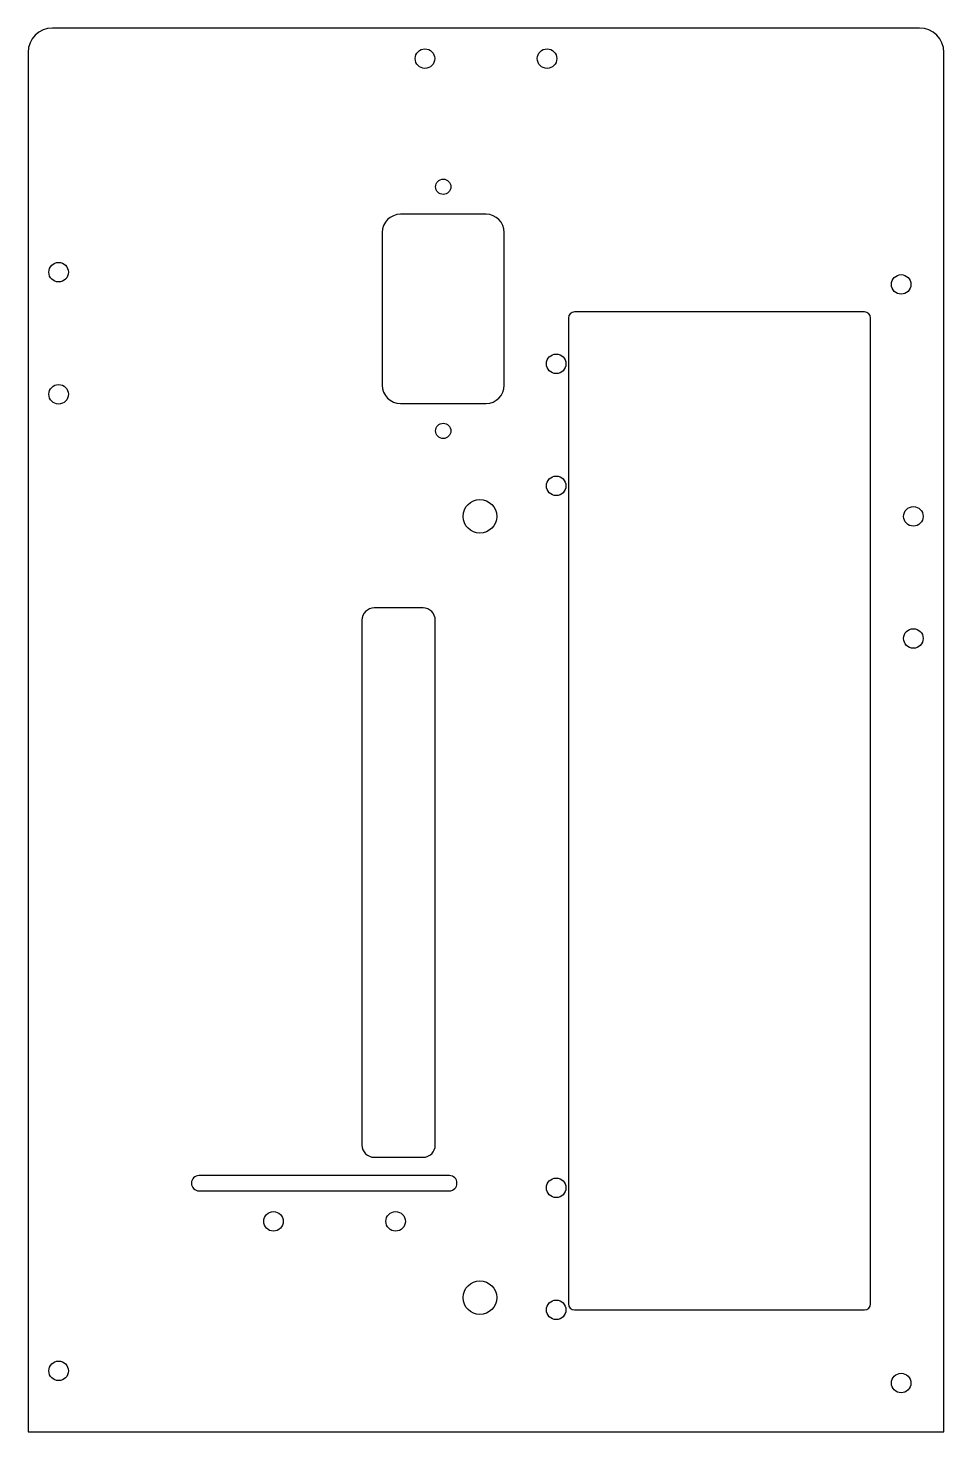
# Model space of a CAD drawing. Header units: millimetres. Extents: x 0 to 150, y 0 to 230.
import ezdxf

# ---------------------------------------------------------------- set-up
doc = ezdxf.new("R2010")
doc.units = ezdxf.units.MM

msp = doc.modelspace()

# ---------------------------------------------------------------- linework, layer by layer
at = {"color": 7, "linetype": 'Continuous', "lineweight": 25}
for p, q in [((146, 230), (4, 230)), ((0, 226), (0, 0)), ((150, 0), (150, 226)), ((75, 199.5), (61, 199.5)), ((58, 196.5), (58, 171.5)), ((78, 171.5), (78, 196.5)), ((88.5, 182.5), (88.5, 21)), ((137, 183.5), (89.5, 183.5)), ((138, 21), (138, 182.5)), ((61, 168.5), (75, 168.5)), ((64.69, 135), (56.69, 135)), ((54.69, 133), (54.69, 47)), ((66.69, 47), (66.69, 133)), ((56.69, 45), (64.69, 45)), ((69, 42), (28, 42)), ((28, 39.5), (69, 39.5)), ((89.5, 20), (137, 20)), ((0, 0), (150, 0))]:
    msp.add_line(p, q, dxfattribs=at)
for centre, radius in [((65, 225), 1.6), ((85, 225), 1.6), ((68, 204), 1.25), ((5, 190), 1.6), ((143, 188), 1.6), ((86.5, 175), 1.6), ((5, 170), 1.6), ((68, 164), 1.25), ((86.5, 155), 1.6), ((74, 150), 2.75), ((145, 150), 1.6), ((145, 130), 1.6), ((86.5, 40), 1.6), ((40.19, 34.5), 1.6), ((60.19, 34.5), 1.6), ((74, 22), 2.75), ((86.5, 20), 1.6), ((5, 10), 1.6), ((143, 8), 1.6)]:
    msp.add_circle(centre, radius, dxfattribs=at)
for centre, radius, start, end in [((4, 226), 4, 90, 180), ((146, 226), 4, 0, 90), ((61, 196.5), 3, 90, 180), ((75, 196.5), 3, 0, 90), ((89.5, 182.5), 1, 90, 180), ((137, 182.5), 1, 0, 90), ((61, 171.5), 3, 180, 270), ((75, 171.5), 3, 270, 0), ((56.69, 133), 2, 90, 180), ((64.69, 133), 2, 0, 90), ((56.69, 47), 2, 180, 270), ((64.69, 47), 2, 270, 0), ((28, 40.75), 1.25, 90, 270), ((69, 40.75), 1.25, 270, 90), ((89.5, 21), 1, 180, 270), ((137, 21), 1, 270, 0)]:
    msp.add_arc(centre, radius, start, end, dxfattribs=at)

doc.saveas('drawing.dxf')
